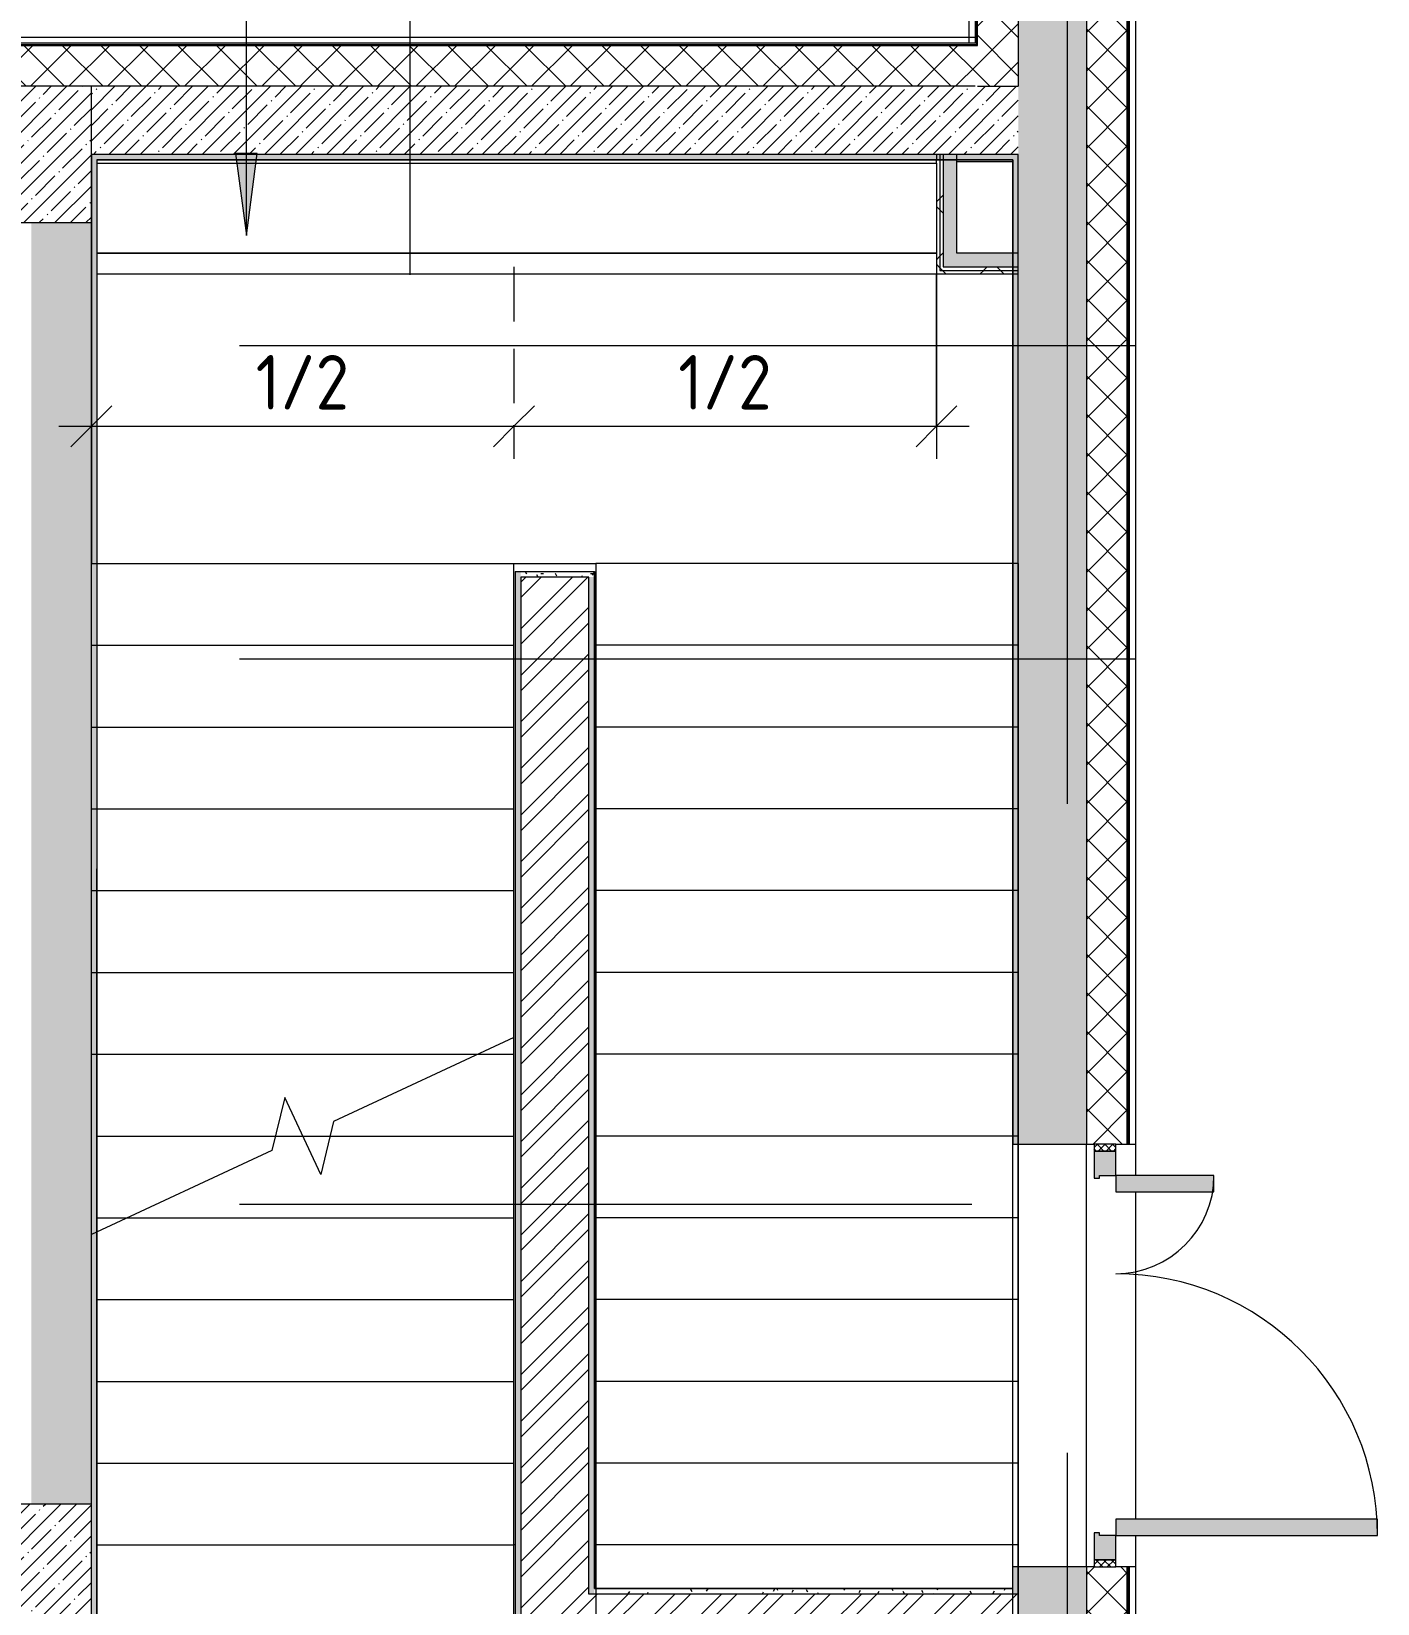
# Model space of a CAD drawing. Header units: millimetres. Extents: x -7229 to 196340, y -8553 to 29000.
# Drawn here: x 171426 to 176364, y 13535 to 19301 of the extents above; entities that cross this region are included whole.
import ezdxf

# ---------------------------------------------------------------- set-up
doc = ezdxf.new("R2010")
doc.units = ezdxf.units.MM
doc.linetypes.add('ADSK_Штрих_ш2 п1', pattern=[300, 200, -100])
doc.linetypes.add('Осевая', pattern=[15875, 3175, -2381.25, 7937.5, -2381.25])
for name, color, linetype, lineweight in [('A-ANNO-DIMS', 7, 'Continuous', 9), ('A-ANNO-DIMS-100', 7, 'Continuous', 9), ('A-DETL-4', 7, 'ADSK_Штрих_ш2 п1', 9), ('A-WALL-1', 7, 'Continuous', 9), ('A-WALL-4', 7, 'Continuous', 13), ('G-ANNO-TEXT', 7, 'Continuous', 9), ('I-WALL-6', 7, 'Continuous', 9), ('S-COLS-2', 7, 'Continuous', 9), ('S-STRS-2', 7, 'Continuous', 9), ('S-STRS-MBND-2', 7, 'Continuous', 9), ('Марки для знаков', 7, 'Continuous', 9), ('Оси', 7, 'Continuous', 9), ('Оси-2', 7, 'Осевая', 9)]:
    doc.layers.add(name, color=color, linetype=linetype, lineweight=lineweight)
for name, color, linetype, lineweight, true_color in [('A-DOOR-5', 7, 'Continuous', 9, 0xaaaaaa), ('A-DOOR-6', 7, 'Continuous', 9, 0xe2e2e2), ('A-DOOR-FRAM-5', 7, 'Continuous', 9, 0xaaaaaa), ('A-FLOR-3', 7, 'Continuous', 9, 0xaaaaaa), ('I-WALL-5', 7, 'Continuous', 9, 0xe7e7e7), ('I-WALL-8', 9, 'Continuous', 9, 0x808080)]:
    doc.layers.add(name, color=color, linetype=linetype, lineweight=lineweight, true_color=true_color)
doc.styles.add('ISOCPEUR_2', font='isocpeur.ttf', dxfattribs={"width": 0.9, "height": 200})
doc.dimstyles.new('ISO-2_0_0_9К_Средний_округл2_1', dxfattribs={"dimscale": 304.8, "dimtxt": 199.196235, "dimasz": 0.492126, "dimexe": 0.393701, "dimexo": 0, "dimgap": 0, "dimtad": 1, "dimdec": 0, "dimrnd": 10, "dimzin": 0, "dimdsep": 46, "dimtxsty": 'ISOCPEUR_2', "dimblk1": 'OBLIQUE', "dimblk2": 'OBLIQUE', "dimsah": 1, "dimcen": 0.09, "dimdle": 0.393701, "dimazin": 0, "dimtfac": 1, "dimtdec": 4, "dimtix": 1, "dimtmove": 0, "dimatfit": 3, "dimfxl": 1, "dimtvp": 1, "dimtolj": 1, "dimtzin": 0, "dimarcsym": 2})
pattern_1 = [(45, (50216.3, 0), (-70.71068, 70.71068), []), (135, (50216.3, 0), (-70.71068, -70.71068), [])]
pattern_2 = [(45, (50216.3, 0), (-57.024626, 57.024626), []), (45, (50273.33, 0), (-57.024626, 57.024626), [100.806, -20.161, 3.353, -16.808])]
pattern_3 = [(45, (50216.3, 0), (-85.53659, 85.53659), []), (45, (50273.33, 0), (-85.53659, 85.53659), [])]
pattern_4 = [(0, (50216.302, 0), (121.92, 30.48), [10.058, -81.382, 10.058, -81.382, -487.68]), (0, (50216.302, 0), (121.92, 30.48), [-182.88, 10.058, -172.822, 10.058, -81.382, -213.36]), (0, (50216.302, 0), (121.92, 30.48), [-457.2, 10.058, -50.902, 10.058, -142.342]), (120, (50262.022, 15.24), (-87.356454, 90.345817), [10.058, -81.382, 10.058, -81.382, -487.68]), (120, (50262.022, 15.24), (-87.356454, 90.345817), [-182.88, 10.058, -172.822, 10.058, -81.382, -213.36]), (120, (50262.022, 15.24), (-87.356454, 90.345817), [-457.2, 10.058, -50.902, 10.058, -142.342]), (240, (50277.262, 76.2), (-34.563546, -120.825817), [10.058, -81.382, 10.058, -81.382, -487.68]), (240, (50277.262, 76.2), (-34.563546, -120.825817), [-182.88, 10.058, -172.822, 10.058, -81.382, -213.36]), (240, (50277.262, 76.2), (-34.563546, -120.825817), [-457.2, 10.058, -50.902, 10.058, -142.342])]
pattern_5 = [(45, (50216.3, 0), (-106.06602, 106.06602), []), (135, (50216.3, 0), (-106.06602, -106.06602), [])]

# ---------------------------------------------------------------- blocks, each defined once
blk = doc.blocks.new('110_Дверь_СКБ_2Ст_Наружная - ДН-3_1_л__ Двухстворчатая 1200 х2900 из подвала EI30-23667726-План монтажа зашивок 1 этажа в осях 23_1-33 лист 3')
at = {"layer": 'A-DOOR-5'}
h = blk.add_hatch(dxfattribs=at)
h.set_pattern_fill('FP_121', color=256, style=0, pattern_type=2)
h.set_pattern_definition([(135, (1526.41, 143.685), (-14.14214, -14.14214), []), (225, (1526.41, 143.685), (14.14214, -14.14214), [])])
h.paths.add_polyline_path([(794.5, -39.5), (794.5, 29), (769.5, 29), (769.9, -51), (794.5, -51)])
at = {"layer": 'A-DOOR-6'}
for points in [[(679.5, 618.7), (679.5, 989), (619.5, 989), (619.5, 29), (679.5, 29), (679.5, 101)], [(-580.5, 389), (-640.5, 389), (-640.5, 29), (-580.5, 29), (-580.5, 101)]]:
    blk.add_hatch(color=256, dxfattribs=at).paths.add_polyline_path(points)
h = blk.add_hatch(color=256, dxfattribs=at)
h.paths.add_polyline_path([(769.5, -39.6), (769.5, 29), (679.5, 29), (679.5, -31), (669.5, -31), (669.5, -51), (769.5, -50.6)])
h.paths.add_polyline_path([(-630.5, -51), (-630.5, -31), (-640.5, -31), (-640.5, 29), (-730.5, 29), (-730.5, -51), (-640.5, -51)])
at = {"layer": 'A-DOOR-FRAM-5'}
h = blk.add_hatch(dxfattribs=at)
h.set_pattern_fill('FP_122', color=256, style=0, pattern_type=2)
h.set_pattern_definition([(45, (-596.384, 143.685), (-14.1421, 14.1421), []), (135, (-596.384, 143.685), (-14.1421, -14.1421), [])])
h.paths.add_polyline_path([(-730.5, -51), (-730.5, 29), (-755.5, 29), (-755.5, -51)])
at = {"layer": 'A-DOOR-5'}
for p, q in [((679.5, 989), (619.5, 989)), ((619.5, 989), (619.5, 29)), ((679.5, 29), (679.5, 989)), ((-640.5, 389), (-640.5, 29)), ((-580.5, 389), (-640.5, 389)), ((-580.5, 29), (-580.5, 389)), ((-640.5, 29), (-580.5, 29)), ((619.5, 29), (679.5, 29))]:
    blk.add_line(p, q, dxfattribs=at)
for centre, radius, start, end in [((679.5, 29), 960, 90, 180), ((-640.5, 29), 360, 0, 90)]:
    blk.add_arc(centre, radius, start, end, dxfattribs=at)
at = {"layer": 'A-DOOR-FRAM-5'}
for p, q in [((-730.5, 29), (-755.5, 29)), ((-755.5, 29), (-755.5, -51)), ((-640.5, 29), (-730.5, 29)), ((-730.5, 29), (-730.5, -51)), ((-730.5, -51), (-730.5, 29)), ((-640.5, -31), (-640.5, 29)), ((679.5, 29), (679.5, -31)), ((769.5, 29), (679.5, 29)), ((769.5, -51), (769.5, 29)), ((794.5, 29), (769.5, 29)), ((769.5, 29), (769.5, -51)), ((794.5, -51), (794.5, 29)), ((-755.5, -51), (-730.5, -51)), ((-730.5, -51), (-630.5, -51)), ((-630.5, -31), (-640.5, -31)), ((-630.5, -51), (-630.5, -31)), ((679.5, -31), (669.5, -31)), ((669.5, -31), (669.5, -51)), ((669.5, -51), (769.5, -51)), ((769.5, -51), (794.5, -51))]:
    blk.add_line(p, q, dxfattribs=at)
blk = doc.blocks.new('BSC_Колонна _Прямоугольная - 500х500-V174-План монтажа зашивок 1 этажа в осях 23_1-33 лист 3')
at = {"layer": 'S-COLS-2'}
h = blk.add_hatch(dxfattribs=at)
h.set_pattern_fill('FP_178', color=256, style=0, pattern_type=2)
h.set_pattern_definition([(45, (-121180, -18850), (-57.024626, 57.024626), []), (45, (-121122.975, -18850), (-57.024626, 57.024626), [100.806, -20.161, 3.353, -16.808])])
h.paths.add_polyline_path([(10, -250), (250, -250), (250, 250), (-250, 250), (-250, -250), (-55.8, -250)])
for p, q in [((250, 250), (-250, 250)), ((-250, 250), (-250, -250)), ((250, -250), (250, 250)), ((-250, -250), (250, -250))]:
    blk.add_line(p, q, dxfattribs=at)
blk = doc.blocks.new('BSC_Колонна _Прямоугольная - 500х500-22291386-План монтажа зашивок 1 этажа в осях 23_1-33 лист 3')
at = {"layer": 'S-COLS-2'}
h = blk.add_hatch(dxfattribs=at)
h.set_pattern_fill('FP_179', color=256, style=0, pattern_type=2)
h.set_pattern_definition([(45, (-121180, -13650), (-57.024626, 57.024626), []), (45, (-121122.975, -13650), (-57.024626, 57.024626), [100.806, -20.161, 3.353, -16.808])])
h.paths.add_polyline_path([(-250, -250), (250, -250), (250, 250), (-250, 250), (-250, -200)])
for p, q in [((250, 250), (-250, 250)), ((-250, 250), (-250, -250)), ((250, -250), (250, 250)), ((-250, -250), (250, -250))]:
    blk.add_line(p, q, dxfattribs=at)
blk = doc.blocks.new('BSC_Колонна _Прямоугольная - 500х500-V176-План монтажа зашивок 1 этажа в осях 23_1-33 лист 3')
at = {"layer": 'S-COLS-2'}
for p, q in [((250, 250), (-250, 250)), ((-250, 250), (-250, -250)), ((250, -250), (250, 250)), ((-250, -250), (250, -250))]:
    blk.add_line(p, q, dxfattribs=at)
blk = doc.blocks.new('Зашивка приборов отопления3 - Зашивка приборов отопления-33270266-План монтажа зашивок 1 этажа в осях 23_1-33 лист 3')
at = {"layer": 'A-WALL-1'}
for p, q in [((121450, 18487.5), (124530, 18487.5)), ((124530, 18487.5), (121450, 18487.5)), ((121450, 18412.5), (124530, 18412.5))]:
    blk.add_line(p, q, dxfattribs=at)
blk = doc.blocks.new('DIMBLOCK66-План монтажа зашивок 1 этажа в осях 23_1-33 лист 3')
at = {"layer": 'A-ANNO-DIMS-100'}
for p, q in [((171646.3, 17959.3), (171646.3, 17733.3)), ((171646.3, 17853.3), (171646.3, 17959.3)), ((171526.3, 17853.3), (173196.3, 17853.3)), ((173196.3, 17857.5), (173196.3, 17733.3)), ((173196.3, 17853.3), (173196.3, 17857.5))]:
    blk.add_line(p, q, dxfattribs=at)
at = {"layer": 'A-ANNO-DIMS-100', "lineweight": 20}
for p, q in [((171646.3, 17853.3), (171721.3, 17928.3)), ((173196.3, 17853.3), (173271.3, 17928.3)), ((171646.3, 17853.3), (171571.3, 17778.3)), ((173196.3, 17853.3), (173121.3, 17778.3))]:
    blk.add_line(p, q, dxfattribs=at)
at = {"layer": 'A-ANNO-DIMS-100', "color": 0, "insert": (172248.9, 18114.5), "char_height": 200, "width": 413.715, "attachment_point": 1, "line_spacing_factor": 1.149209, "style": 'ISOCPEUR_2'}
blk.add_mtext('1/2', dxfattribs=at)
blk = doc.blocks.new('_Oblique')
at = {"color": 0, "linetype": 'ByBlock', "lineweight": -2}
blk.add_line((-0.5, -0.5), (0.5, 0.5), dxfattribs=at)
blk = doc.blocks.new('DIMBLOCK67-План монтажа зашивок 1 этажа в осях 23_1-33 лист 3')
at = {"layer": 'A-ANNO-DIMS-100'}
for p, q in [((174746.3, 18412.5), (174746.3, 17733.3)), ((174746.3, 17853.3), (174746.3, 18412.5)), ((173196.3, 17857.5), (173196.3, 17733.3)), ((173196.3, 17853.3), (173196.3, 17857.5)), ((173196.3, 17853.3), (174866.3, 17853.3))]:
    blk.add_line(p, q, dxfattribs=at)
at = {"layer": 'A-ANNO-DIMS-100', "lineweight": 20}
for p, q in [((173196.3, 17853.3), (173271.3, 17928.3)), ((174746.3, 17853.3), (174821.3, 17928.3)), ((173196.3, 17853.3), (173121.3, 17778.3)), ((174746.3, 17853.3), (174671.3, 17778.3))]:
    blk.add_line(p, q, dxfattribs=at)
at = {"layer": 'A-ANNO-DIMS-100', "color": 0, "insert": (173798.9, 18114.5), "char_height": 200, "width": 413.715, "attachment_point": 1, "line_spacing_factor": 1.149209, "style": 'ISOCPEUR_2'}
blk.add_mtext('1/2', dxfattribs=at)

msp = doc.modelspace()

# ---------------------------------------------------------------- hatches: boundary and pattern name
at = {"layer": 'A-WALL-1'}
h = msp.add_hatch(dxfattribs=at)
h.set_pattern_fill('FP_144', color=256, style=0, pattern_type=2)
h.set_pattern_definition(pattern_1)
h.paths.add_polyline_path([(175446.3, -250), (175446.3, 7700), (175296.3, 7700), (175296.3, -250), (175406.3, -250)])
h.paths.add_polyline_path([(175296.3, 8900), (175446.3, 8900), (175446.3, 10820), (175296.3, 10820), (175296.3, 9354.3)])
h.paths.add_polyline_path([(175446.3, 13120), (175446.3, 13670), (175296.3, 13670), (175296.3, 13120), (175406.3, 13120)])
h.paths.add_polyline_path([(175446.3, 15220), (175446.3, 21550), (175296.3, 21550), (175296.3, 15220), (175406.3, 15220)])
h = msp.add_hatch(dxfattribs=at)
h.set_pattern_fill('FP_144', color=256, style=0, pattern_type=2)
h.set_pattern_definition(pattern_1)
h.paths.add_polyline_path([(174896.3, 19100), (175046.3, 19100), (175046.3, 21000), (174896.3, 21000), (174896.3, 19250)])
h = msp.add_hatch(dxfattribs=at)
h.set_pattern_fill('FP_144', color=256, style=0, pattern_type=2)
h.set_pattern_definition(pattern_1)
h.paths.add_polyline_path([(173334.9, 19100), (174896.3, 19100), (174896.3, 19250), (171226.3, 19250), (171226.3, 19100), (172670.1, 19100)])
at = {"layer": 'G-ANNO-TEXT'}
msp.add_hatch(color=256, dxfattribs=at).paths.add_polyline_path([(172214.9, 18553.2), (172254.4, 18853.2), (172175.4, 18853.2)])
at = {"layer": 'I-WALL-5'}
for points in [[(174821.3, 18487.5), (174821.3, 18830), (174771.3, 18829), (174771.3, 18487.5)], [(174821.3, 18437.5), (175026.3, 18437.5), (175026.3, 18487.5), (174771.3, 18487.5), (174771.3, 18437.5)]]:
    msp.add_hatch(color=256, dxfattribs=at).paths.add_polyline_path(points)
at = {"layer": 'I-WALL-6'}
h = msp.add_hatch(dxfattribs=at)
h.set_pattern_fill('FP_141', color=256, style=0, pattern_type=2)
h.set_pattern_definition(pattern_2)
h.paths.add_polyline_path([(175096.3, 10600), (175296.3, 10600), (175296.3, 10820), (175046.3, 10820), (175046.3, 10600)])
h.paths.add_polyline_path([(175296.3, 13120), (175296.3, 13670), (175046.3, 13670), (175046.3, 13120)])
h.paths.add_polyline_path([(175155.8, 15220), (175296.3, 15220), (175296.3, 21400), (175046.3, 21400), (175046.3, 15220)])
h = msp.add_hatch(dxfattribs=at)
h.set_pattern_fill('FP_141', color=256, style=0, pattern_type=2)
h.set_pattern_definition(pattern_2)
h.paths.add_polyline_path([(174821.3, 18850), (175046.3, 18850.1), (175046.3, 19100), (171646.3, 19100), (171646.3, 18850), (174771.3, 18850)])
h = msp.add_hatch(dxfattribs=at)
h.set_pattern_fill('FP_185', color=256, style=0, pattern_type=2)
h.set_pattern_definition(pattern_5)
h.paths.add_polyline_path([(174758.8, 18425), (174758.8, 18830), (174746.3, 18829), (174746.3, 18425), (174755.7, 18425)])
h = msp.add_hatch(dxfattribs=at)
h.set_pattern_fill('FP_185', color=256, style=0, pattern_type=2)
h.set_pattern_definition(pattern_5)
h.paths.add_polyline_path([(174771.3, 18437.5), (174770.6, 18830), (174758.8, 18829), (174758.8, 18437.5), (174760.7, 18437.5)])
h = msp.add_hatch(dxfattribs=at)
h.set_pattern_fill('FP_141', color=256, style=0, pattern_type=2)
h.set_pattern_definition(pattern_2)
h.paths.add_polyline_path([(171646.3, 10380), (171646.3, 10825), (171426.3, 10825), (171426.3, 10380)])
h.paths.add_polyline_path([(171426.3, 12225), (171646.3, 12225), (171646.3, 13400), (171426.3, 13400), (171426.3, 12280)])
h.paths.add_polyline_path([(171438.3, 13900), (171646.3, 13900), (171646.3, 18600), (171426.3, 18600), (171426.3, 13900)])
h = msp.add_hatch(dxfattribs=at)
h.set_pattern_fill('FP_185', color=256, style=0, pattern_type=2)
h.set_pattern_definition(pattern_5)
h.paths.add_polyline_path([(175026.3, 18412.5), (175026.3, 18425), (174746.3, 18425), (174746.3, 18412.5), (174821.3, 18412.5)])
h = msp.add_hatch(dxfattribs=at)
h.set_pattern_fill('FP_185', color=256, style=0, pattern_type=2)
h.set_pattern_definition(pattern_5)
h.paths.add_polyline_path([(174771.3, 18425), (175026.3, 18425.9), (175026.3, 18437.5), (174758.8, 18437.5), (174758.8, 18425)])
h = msp.add_hatch(dxfattribs=at)
h.set_pattern_fill('FP_165', color=256, style=0, pattern_type=2)
h.set_pattern_definition(pattern_3)
h.paths.add_polyline_path([(173221.3, 13570), (173471.3, 13570), (173471.3, 17300), (173221.3, 17300), (173221.3, 13750)])
h = msp.add_hatch(dxfattribs=at)
h.set_pattern_fill('FP_165', color=256, style=0, pattern_type=2)
h.set_pattern_definition(pattern_3)
h.paths.add_polyline_path([(173496.3, 13450), (175046.3, 13450), (175046.3, 13570), (173221.3, 13570), (173221.3, 13450), (173471.3, 13450)])
at = {"layer": 'I-WALL-8'}
h = msp.add_hatch(dxfattribs=at)
h.set_pattern_fill('FP_184', color=256, style=0, pattern_type=2)
h.set_pattern_definition(pattern_4)
h.paths.add_polyline_path([(171646.3, 18830), (175026.3, 18830.6), (175026.3, 18850), (171646.3, 18850)])
h = msp.add_hatch(dxfattribs=at)
h.set_pattern_fill('FP_184', color=256, style=0, pattern_type=2)
h.set_pattern_definition(pattern_4)
h.paths.add_polyline_path([(171646.3, 10600), (171666.3, 10600), (171666.3, 10800), (171654.3, 10800), (171654.3, 10770), (171646.3, 10770)])
h.paths.add_polyline_path([(171654.3, 12250), (171666.3, 12250), (171666.3, 18830), (171646.3, 18830), (171646.5, 12280), (171654.3, 12280)])
h = msp.add_hatch(dxfattribs=at)
h.set_pattern_fill('FP_184', color=256, style=0, pattern_type=2)
h.set_pattern_definition(pattern_4)
h.paths.add_polyline_path([(175026.3, 13570), (175046.3, 13570), (175046.3, 13670), (175026.3, 13670), (175026.3, 13590)])
h.paths.add_polyline_path([(175026.3, 15220), (175046.3, 15220), (175046.3, 18850), (175026.3, 18850), (175026.3, 15527.1)])
h = msp.add_hatch(dxfattribs=at)
h.set_pattern_fill('FP_184', color=256, style=0, pattern_type=2)
h.set_pattern_definition(pattern_4)
h.paths.add_polyline_path([(173201.3, 13450), (173221.3, 13450), (173221.3, 17320), (173201.3, 17320), (173201.3, 13570)])
h = msp.add_hatch(dxfattribs=at)
h.set_pattern_fill('FP_184', color=256, style=0, pattern_type=2)
h.set_pattern_definition(pattern_4)
h.paths.add_polyline_path([(173471.3, 17300), (173491.3, 17300), (173491.3, 17320), (173221.3, 17320), (173221.3, 17300), (173334.9, 17300)])
h = msp.add_hatch(dxfattribs=at)
h.set_pattern_fill('FP_184', color=256, style=0, pattern_type=2)
h.set_pattern_definition(pattern_4)
h.paths.add_polyline_path([(173471.3, 13570), (173491.3, 13570), (173491.3, 17300), (173471.3, 17300), (173471.3, 13750)])
h = msp.add_hatch(dxfattribs=at)
h.set_pattern_fill('FP_184', color=256, style=0, pattern_type=2)
h.set_pattern_definition(pattern_4)
h.paths.add_polyline_path([(174664.4, 13570), (175026.3, 13570), (175026.3, 13590), (173491.3, 13590), (173492.1, 13570), (173617.8, 13570)])

# ---------------------------------------------------------------- linework, layer by layer
at = {"layer": 'A-DETL-4'}
msp.add_line((173196.3, 18437.5), (173196.3, 17857.5), dxfattribs=at)
at = {"layer": 'A-FLOR-3'}
for p, q in [((175026.3, 15550), (173491.3, 15550)), ((173496.3, 15550), (173496.3, 13590)), ((175026.3, 13670), (175026.3, 15220)), ((173201.3, 13750), (173196.3, 13750))]:
    msp.add_line(p, q, dxfattribs=at)
at = {"layer": 'A-WALL-1'}
for p, q in [((175476.3, 21580), (175476.3, 15105)), ((175454.3, 15220), (175454.3, 21558)), ((174866.3, 19258), (174866.3, 20992)), ((174888.3, 20992), (174888.3, 19258)), ((165568.8, 19280), (174888.4, 19280)), ((174888.3, 19258), (171226.3, 19258)), ((175296.3, 15220), (175324.3, 15220)), ((175296.3, 13670), (175296.3, 15220)), ((175404.3, 15220), (175476.3, 15220)), ((175476.3, 15045), (175476.3, 13845)), ((175476.3, 13785), (175476.3, 12972)), ((175324.3, 13670), (175296.3, 13670)), ((175476.3, 13670), (175404.3, 13670)), ((175454.3, 13120), (175454.3, 13670))]:
    msp.add_line(p, q, dxfattribs=at)
at = {"layer": 'A-WALL-4'}
for p, q in [((175446.3, 15220), (175446.3, 21550)), ((175449.3, 15220), (175449.3, 21553)), ((175296.3, 21400), (175296.3, 15220)), ((174893.3, 19253), (174893.3, 20997)), ((174896.3, 19250), (174896.3, 21000)), ((175046.3, 20992), (175046.3, 19100)), ((171226.3, 19253), (174893.3, 19253)), ((171226.3, 19250), (174896.3, 19250)), ((174896.3, 19100), (175046.3, 19100)), ((175026.3, 18830), (171666.3, 18830)), ((171666.3, 18830), (171666.3, 16230.4)), ((171667.3, 18829), (171666.3, 18829)), ((174821.3, 18850), (174746.3, 18850)), ((174746.3, 18818), (174746.3, 18829)), ((174758.8, 18850), (174758.8, 18425)), ((174771.3, 18850), (174771.3, 18437.5)), ((175025.3, 18830), (175025.3, 18829)), ((175026.3, 18830), (175026.3, 15220)), ((175046.3, 18412.5), (175046.3, 18487.5)), ((174758.8, 18425), (175046.3, 18425)), ((174771.3, 18437.5), (175046.3, 18437.5)), ((173471.3, 17300), (173221.3, 17300)), ((173471.3, 13570), (173471.3, 17300)), ((173491.3, 13590), (173491.3, 17300)), ((175296.3, 13670), (175296.3, 13120)), ((175446.3, 13120), (175446.3, 13670)), ((175449.3, 13120), (175449.3, 13670)), ((173491.3, 13590), (175026.3, 13590)), ((175026.3, 13590), (175026.3, 13591)), ((175046.3, 13450), (175046.3, 13570))]:
    msp.add_line(p, q, dxfattribs=at)
at = {"layer": 'G-ANNO-TEXT'}
for p, q in [((172214.9, 18553.2), (172214.9, 22500)), ((172254.4, 18853.2), (172175.4, 18853.2)), ((172175.4, 18853.2), (172214.9, 18553.2)), ((172214.9, 18553.2), (172254.4, 18853.2))]:
    msp.add_line(p, q, dxfattribs=at)
at = {"layer": 'I-WALL-6'}
for p, q in [((174888.3, 19100), (171646.3, 19100)), ((175046.3, 18850), (171646.3, 18850)), ((171666.3, 18818), (174746.3, 18818)), ((171667.3, 12175), (171667.3, 18829)), ((175025.3, 18829), (171667.3, 18829)), ((174746.3, 18850), (174746.3, 18829)), ((174746.3, 18818), (174746.3, 18412.5)), ((174821.3, 18487.5), (174821.3, 18850)), ((174821.3, 18824.5), (175026.3, 18824.5)), ((175026.3, 18823.5), (174821.3, 18823.5)), ((175025.3, 18829), (175025.3, 15220)), ((175046.3, 13570), (175046.3, 18850)), ((171646.3, 13900), (171646.3, 18600)), ((175046.3, 18487.5), (174821.3, 18487.5)), ((175026.3, 18411.5), (171666.3, 18411.5)), ((174746.3, 18412.5), (175046.3, 18412.5)), ((175025.3, 17649.9), (175026.3, 17649.9)), ((173200.3, 17321), (173492.3, 17321)), ((173200.3, 17321), (173200.3, 13429)), ((173201.3, 17321), (173201.3, 13429)), ((173201.3, 17320), (173492.3, 17320)), ((173221.3, 17300), (173221.3, 13450)), ((173491.3, 17300), (173491.3, 17320)), ((173492.3, 17321), (173492.3, 13590)), ((171666.3, 16230.4), (171667.3, 16230.4)), ((171666.3, 12175), (171666.3, 16230.4)), ((171667.3, 16221.1), (171666.3, 16221.1)), ((175025.3, 15220), (175296.3, 15220)), ((171667.3, 13750), (171666.3, 13750)), ((171666.3, 13748.4), (171667.3, 13748.4)), ((175296.3, 13670), (175025.3, 13670)), ((175025.3, 13670), (175025.3, 13120)), ((175026.3, 13120), (175026.3, 13670)), ((175046.3, 13570), (173471.3, 13570)), ((175026.3, 13591), (173491.3, 13591))]:
    msp.add_line(p, q, dxfattribs=at)
at = {"layer": 'S-STRS-2'}
for p, q in [((171666.3, 17350), (173196.3, 17350)), ((171666.3, 17350), (173196.3, 17350)), ((173196.3, 17350), (173496.3, 17350)), ((173196.3, 17050), (173196.3, 17350)), ((175026.3, 17350), (173496.3, 17350)), ((173496.3, 17350), (173496.3, 17050)), ((175026.3, 17350), (173496.3, 17350)), ((171666.3, 17050), (173196.3, 17050)), ((171666.3, 17050), (173196.3, 17050)), ((173196.3, 16750), (173196.3, 17050)), ((173496.3, 17050), (173496.3, 16750)), ((175026.3, 17050), (173496.3, 17050)), ((175026.3, 17050), (173496.3, 17050)), ((171666.3, 16750), (173196.3, 16750)), ((171666.3, 16750), (173196.3, 16750)), ((173196.3, 16450), (173196.3, 16750)), ((173496.3, 16750), (173496.3, 16450)), ((175026.3, 16750), (173496.3, 16750)), ((175026.3, 16750), (173496.3, 16750)), ((171666.3, 16450), (173196.3, 16450)), ((171666.3, 16450), (173196.3, 16450)), ((173196.3, 16150), (173196.3, 16450)), ((173496.3, 16450), (173496.3, 16150)), ((175026.3, 16450), (173496.3, 16450)), ((175026.3, 16450), (173496.3, 16450)), ((171666.3, 16150), (173196.3, 16150)), ((171666.3, 16150), (173196.3, 16150)), ((173196.3, 15850), (173196.3, 16150)), ((173496.3, 16150), (173496.3, 15850)), ((175026.3, 16150), (173496.3, 16150)), ((175026.3, 16150), (173496.3, 16150)), ((171666.3, 15850), (173196.3, 15850)), ((171666.3, 15850), (173196.3, 15850)), ((173196.3, 15611.4), (173196.3, 15850)), ((173496.3, 15850), (173496.3, 15550)), ((175026.3, 15850), (173496.3, 15850)), ((175026.3, 15850), (173496.3, 15850)), ((173196.3, 15550), (173196.3, 15611.4)), ((171666.3, 15550), (173064.7, 15550)), ((171666.3, 15550), (173064.7, 15550)), ((173064.7, 15550), (173196.3, 15550)), ((173064.7, 15550), (173196.3, 15550)), ((173196.3, 15250), (173196.3, 15550)), ((175026.3, 15550), (173496.3, 15550)), ((171666.3, 15250), (172320.9, 15250)), ((171666.3, 15250), (172320.9, 15250)), ((172320.9, 15250), (172421.3, 15250)), ((172320.9, 15250), (172421.3, 15250)), ((172421.3, 15250), (172521.8, 15250)), ((172421.3, 15250), (172521.8, 15250)), ((172521.8, 15250), (173196.3, 15250)), ((172521.8, 15250), (173196.3, 15250)), ((173196.3, 14950), (173196.3, 15250)), ((171666.3, 14950), (171777.9, 14950)), ((171666.3, 14950), (171777.9, 14950)), ((171777.9, 14950), (173196.3, 14950)), ((171777.9, 14950), (173196.3, 14950)), ((173196.3, 14650), (173196.3, 14950)), ((171666.3, 14650), (173196.3, 14650)), ((171666.3, 14650), (173196.3, 14650)), ((173196.3, 14350), (173196.3, 14650)), ((171666.3, 14350), (173196.3, 14350)), ((171666.3, 14350), (173196.3, 14350)), ((173196.3, 14050), (173196.3, 14350)), ((171666.3, 14050), (173196.3, 14050)), ((171666.3, 14050), (173196.3, 14050)), ((173196.3, 13750), (173196.3, 14050)), ((171666.3, 13750), (173196.3, 13750)), ((171666.3, 13750), (173196.3, 13750)), ((173196.3, 13450), (173196.3, 13750))]:
    msp.add_line(p, q, dxfattribs=at)
at = {"layer": 'S-STRS-MBND-2'}
for p, q in [((171646.3, 18850), (171646.3, 17350)), ((175046.3, 18850), (171646.3, 18850)), ((175046.3, 17350), (175046.3, 18850)), ((171646.3, 17350), (173196.3, 17350)), ((171646.3, 15550), (171646.3, 17350)), ((171646.3, 17350), (173196.3, 17350)), ((173196.3, 17350), (173496.3, 17350)), ((173196.3, 15611.4), (173196.3, 17350)), ((175046.3, 17350), (173496.3, 17350)), ((173496.3, 17350), (173496.3, 13450)), ((175046.3, 17350), (173496.3, 17350)), ((175046.3, 17350), (175046.3, 13450)), ((171646.3, 17050), (173196.3, 17050)), ((171646.3, 17050), (173196.3, 17050)), ((175046.3, 17050), (173496.3, 17050)), ((175046.3, 17050), (173496.3, 17050)), ((171646.3, 16750), (173196.3, 16750)), ((171646.3, 16750), (173196.3, 16750)), ((175046.3, 16750), (173496.3, 16750)), ((175046.3, 16750), (173496.3, 16750)), ((171646.3, 16450), (173196.3, 16450)), ((171646.3, 16450), (173196.3, 16450)), ((175046.3, 16450), (173496.3, 16450)), ((175046.3, 16450), (173496.3, 16450)), ((171646.3, 16150), (173196.3, 16150)), ((171646.3, 16150), (173196.3, 16150)), ((175046.3, 16150), (173496.3, 16150)), ((175046.3, 16150), (173496.3, 16150)), ((171646.3, 15850), (173196.3, 15850)), ((171646.3, 15850), (173196.3, 15850)), ((175046.3, 15850), (173496.3, 15850)), ((175046.3, 15850), (173496.3, 15850)), ((173196.3, 15611.4), (172534.6, 15302.8)), ((171646.3, 15550), (173064.7, 15550)), ((171646.3, 15550), (173064.7, 15550)), ((175046.3, 15550), (173496.3, 15550)), ((175046.3, 15550), (173496.3, 15550)), ((172355.3, 15391.6), (172308, 15197.2)), ((172487.3, 15108.4), (172355.3, 15391.6)), ((172534.6, 15302.8), (172487.3, 15108.4)), ((171666.3, 15250), (172320.9, 15250)), ((171666.3, 15250), (172320.9, 15250)), ((172421.3, 15250), (172521.8, 15250)), ((172421.3, 15250), (172521.8, 15250)), ((175046.3, 15250), (173496.3, 15250)), ((175046.3, 15250), (173496.3, 15250)), ((172308, 15197.2), (171646.3, 14888.6)), ((171666.3, 14950), (171777.9, 14950)), ((171666.3, 14950), (171777.9, 14950)), ((175046.3, 14950), (173496.3, 14950)), ((175046.3, 14950), (173496.3, 14950)), ((175046.3, 14650), (173496.3, 14650)), ((175046.3, 14650), (173496.3, 14650)), ((175046.3, 14350), (173496.3, 14350)), ((175046.3, 14350), (173496.3, 14350)), ((175046.3, 14050), (173496.3, 14050)), ((175046.3, 14050), (173496.3, 14050)), ((175046.3, 13750), (173496.3, 13750)), ((175046.3, 13750), (173496.3, 13750))]:
    msp.add_line(p, q, dxfattribs=at)
at = {"layer": 'Марки для знаков'}
msp.add_line((172815.3, 18409.2), (172815.3, 19510.5), dxfattribs=at)
at = {"layer": 'Оси'}
for p, q in [((172976.3, 18150), (175476.3, 18150)), ((172976.3, 17000), (175476.3, 17000)), ((172376.3, 15000), (174876.3, 15000))]:
    msp.add_line(p, q, dxfattribs=at)
at = {"layer": 'Оси-2'}
for p, q in [((175226.3, 593.7), (175226.3, 19415.1)), ((134883.9, 18150), (172976.3, 18150)), ((134883.9, 17000), (172976.3, 17000)), ((134883.9, 15000), (172376.3, 15000))]:
    msp.add_line(p, q, dxfattribs=at)

# ---------------------------------------------------------------- block references
at = {"layer": 'A-DOOR-5', "rotation": 269.9999999999999}
msp.add_blockref('110_Дверь_СКБ_2Ст_Наружная - ДН-3_1_л__ Двухстворчатая 1200 х2900 из подвала EI30-23667726-План монтажа зашивок 1 этажа в осях 23_1-33 лист 3', (175375.3, 14464.5), dxfattribs=at)
at = {"layer": 'A-WALL-1'}
msp.add_blockref('Зашивка приборов отопления3 - Зашивка приборов отопления-33270266-План монтажа зашивок 1 этажа в осях 23_1-33 лист 3', (50216.3, 0), dxfattribs=at)
at = {"layer": 'S-COLS-2'}
for name, p in [('BSC_Колонна _Прямоугольная - 500х500-V174-План монтажа зашивок 1 этажа в осях 23_1-33 лист 3', (171396.3, 18850)), ('BSC_Колонна _Прямоугольная - 500х500-V176-План монтажа зашивок 1 этажа в осях 23_1-33 лист 3', (171396.3, 18850)), ('BSC_Колонна _Прямоугольная - 500х500-22291386-План монтажа зашивок 1 этажа в осях 23_1-33 лист 3', (171396.3, 13650))]:
    msp.add_blockref(name, p, dxfattribs=at)

# ---------------------------------------------------------------- dimensions: what is measured, and where the dimension line sits
at = {"layer": 'A-ANNO-DIMS'}
for base, p1, p2, override, picture, middle in [((174746.3, 17853.3), (173196.3, 17857.5), (174746.3, 18412.5), {"dimpost": '<>', "dimfxl": 1646.367213}, 'DIMBLOCK67-План монтажа зашивок 1 этажа в осях 23_1-33 лист 3', (173971.3, 17953.3)), ((173196.3, 17853.3), (171646.3, 17959.3), (173196.3, 17857.5), {"dimpost": '<>', "dimfxl": 1553.341002}, 'DIMBLOCK66-План монтажа зашивок 1 этажа в осях 23_1-33 лист 3', (172421.3, 17953.3))]:
    dim = msp.add_linear_dim(base=base, p1=p1, p2=p2, text='1/2', dimstyle='ISO-2_0_0_9К_Средний_округл2_1', override=override, dxfattribs=at)
    dim.commit()
    dim.dimension.update_dxf_attribs({"geometry": picture, "text_midpoint": middle})

doc.saveas('drawing.dxf')
